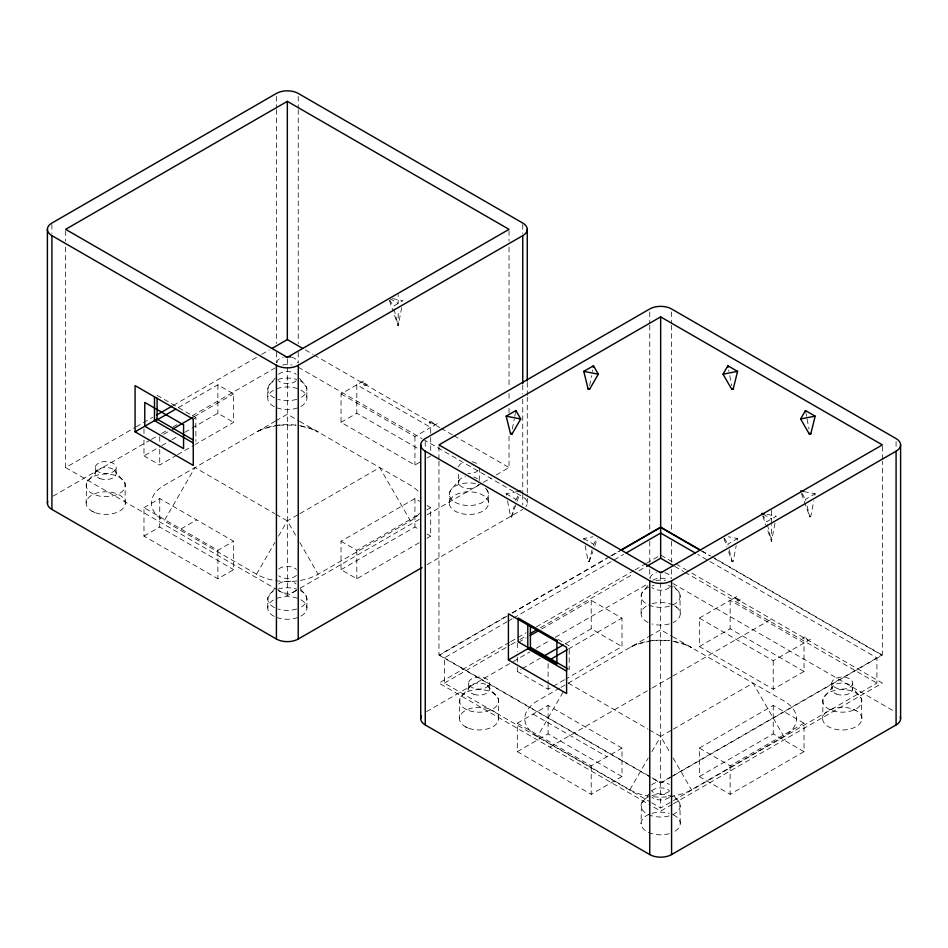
<?xml version="1.0" encoding="UTF-8"?>
<svg xmlns="http://www.w3.org/2000/svg" width="948" height="948" viewBox="0 0 948 948"><rect width="100%" height="100%" fill="white"/><g stroke="black" fill="none" stroke-linecap="round" stroke-linejoin="round"><path stroke-width="0.71" stroke-dasharray="4.74 3.56" d="M125.326 503.578L124.958 483.136L114.198 469.983L116.059 472.59L116.189 467.565A10.452 6.032 0 0 0 100.512 462.34A10.452 6.032 0 0 0 100.512 472.779A10.452 6.032 0 0 0 116.189 467.565M306.927 607.952L306.927 599.065L305.825 595.332L299.402 587.76M498.648 719.117L498.293 698.676L487.533 685.523L489.393 688.13L489.524 683.105A10.452 6.032 0 0 0 473.846 677.879A10.452 6.032 0 0 0 473.846 688.331A10.452 6.032 0 0 0 489.524 683.105M527.266 503.115L527.266 494.287M527.266 492.806L527.266 397.141M680.249 823.22L679.882 803.489L673.495 795.254M680.249 613.557L679.882 593.815L673.139 585.177M861.862 718.75A19.6 11.317 0 0 0 832.593 708.808A19.6 11.317 0 0 0 832.332 728.42A19.6 11.317 0 0 0 861.862 718.75L861.471 698.664L852.193 687.205L852.584 690.014L852.714 683.105A10.452 6.032 0 0 0 837.037 677.879A10.452 6.032 0 0 0 837.037 688.331A10.452 6.032 0 0 0 852.714 683.105M479.273 480.494L479.38 467.565M449.328 503.104L449.459 492.96L451.272 489.322L458.986 480.553L458.607 483.361L458.524 473.313M267.739 607.964L267.976 597.299L275.074 587.95M401.679 307.626L398.184 325.816L393.562 312.485M512.335 428.994L514.243 419.063M514.788 416.231L515.333 413.399M589.644 385.611L591.552 375.692M592.37 371.438L592.642 370.028M728.538 551.677L732.235 561.797L733.207 561.24L736.205 545.645M737.295 539.981L737.568 538.559L728.313 536.781M775.014 523.166L771.506 541.355L766.896 528.024M801.522 493.624L809.817 517.004L810.789 516.447L813.787 500.852M814.877 495.188L815.15 493.766L803.252 491.479M507.547 500.852L510.545 516.447L511.517 517.004L514.243 505.983M515.605 500.473L519.338 493.363M585.129 545.645L588.127 561.24L589.099 561.797L592.097 549.674M593.187 545.254L596.92 538.156M511.517 517.004L519.8 493.624M589.099 561.797L592.796 551.677M594.633 546.368L597.394 538.405M419.62 513.164A43.549 25.146 0 0 1 410.496 520.89L318.125 574.215A43.549 25.146 0 0 1 256.541 574.215L164.17 520.89L194.968 467.565L274.683 513.579M256.541 574.215L274.873 542.481M278.534 536.13L287.339 520.89L298.727 514.314M672.511 636.606L783.83 700.88A43.549 25.146 0 0 1 783.83 736.43L691.459 789.767A43.549 25.146 0 0 1 629.875 789.767L537.504 736.43L563.894 690.713M629.875 789.767L648.207 758.021M651.869 751.669L660.661 736.43L672.049 729.853M275.264 378.086L268.841 385.646L267.739 389.379L267.739 398.279M647.84 585.58L641.452 593.827L641.073 614.091M650.067 792.694L641.44 803.513L641.073 823.753M65.637 247.096L65.637 467.565L134.841 427.607M136.121 426.873L152.782 417.25M173.283 405.412L260.427 355.097M261.707 354.362L269.398 349.919M178.378 407.593L217.874 384.793L233.635 393.894L233.635 422.334L195.418 444.399M53.195 496.077L150.139 440.109M151.419 439.374L156.515 436.424M161.622 433.485L167.997 429.8M173.105 426.849L176.932 424.645M192.231 415.805L275.145 367.931M163.566 434.35L168.661 431.411M194.139 416.693L233.635 393.894M193.262 419.217L195.881 417.701L195.881 441.507M143.978 440.251L143.978 455.893L160.532 446.33M161.812 445.596L170.735 440.453M172.003 439.718L178.378 436.033M184.742 432.359L217.874 413.233L233.635 422.334M143.978 455.893L159.738 465.006L176.304 455.443M177.572 454.696L194.139 445.133M275.489 421.066L164.17 485.34A43.549 25.146 0 0 0 164.17 520.89M275.951 420.805L287.339 414.229L299.177 421.066M143.978 507.666L159.738 498.565L233.635 541.225L233.635 569.665L217.874 578.778L143.978 536.106L143.978 507.666L217.874 550.326L233.635 541.225M419.786 462.197L414.928 465.006L341.031 422.334L341.031 393.894L356.804 384.793L430.7 427.453L430.7 435.985M359.221 383.395L363.653 380.835M143.978 536.106L159.738 527.005L233.635 569.665M341.031 422.334L356.804 413.233L419.229 449.281M181.104 528.889L196.497 520.002M341.031 393.894L414.928 436.554L430.7 427.453M433.118 426.055L437.549 423.495M299.995 513.579L379.71 467.565L410.496 520.89M427.062 458.002L430.7 455.893M419.229 542.73L356.804 578.778L341.031 569.665L341.031 541.225L414.928 498.565L419.786 501.362M341.031 541.225L356.804 550.326L419.229 514.29M426.873 509.87L430.7 507.666L430.7 536.106L426.873 538.31M278.368 590.379L287.339 595.557L298.869 588.898M300.149 588.151L419.324 519.35M427.015 514.906L482.117 483.101M483.397 482.354L491.088 477.922M496.219 474.96L509.029 467.565L509.029 435.014M341.031 569.665L414.928 527.005L419.786 529.802M427.086 564.653L522.751 509.408M438.971 461.166L438.971 655.104L506.884 615.892M512.015 612.929L609.41 556.701M610.69 555.966L619.66 550.788M507.299 615.999L439.552 655.104L660.661 782.764L669.62 777.585M512.406 613.048L606.981 558.443M612.1 555.492L619.767 551.061M507.109 621.698L444.399 657.9L444.399 683.105L650.423 802.044M508.389 620.964L512.228 618.748M513.508 618.013L623.559 554.473M509.455 642.412L438.971 683.105L650.411 805.172M510.735 641.666L526.116 632.79M536.367 626.877L633.75 570.649M635.042 569.902L645.292 563.989M646.572 563.242L660.661 555.101L674.763 563.242M444.399 683.105L509.669 645.422M510.948 644.687L518.627 640.244M519.907 639.509L526.306 635.812M540.372 627.695L633.797 573.753M638.916 570.803L645.304 567.105M518.58 642.258L526.223 637.85M541.509 629.022L591.197 600.333L621.995 618.108L621.995 646.548L565.932 678.922M426.529 711.616L511.991 662.273M513.271 661.538L529.849 651.963M536.224 648.278L550.255 640.184M555.362 637.234L648.479 583.47M728.147 545.254L727.874 544.152L737.568 538.559M805.729 500.473L805.456 499.359L815.15 493.766M517.3 667.167L517.3 671.433L521.127 669.229M522.395 668.494L540.241 658.196M565.719 643.491L591.197 628.773L621.995 646.548M568.48 649.001L621.995 618.108M517.3 671.433L548.098 689.22L551.914 687.004M553.194 686.269L564.653 679.657M559.676 688.082L537.504 700.88A43.549 25.146 0 0 0 537.504 736.43M560.908 687.371L648.349 636.878M648.823 636.606L660.661 629.768L672.049 636.345M517.3 723.206L548.098 705.43L621.995 748.091L621.995 776.53L591.197 794.317L517.3 751.645L517.3 723.206L591.197 765.865L621.995 748.091M699.34 618.108L730.126 600.333L804.023 642.993L804.023 671.433L773.236 689.22L699.34 646.548L699.34 618.108L773.236 660.768L804.023 642.993M732.555 598.935L736.987 596.375M517.3 751.645L548.098 733.87L621.995 776.53M699.34 646.548L730.126 628.773L804.023 671.433M549.816 747.095L651.051 688.651M652.331 687.904L671.563 676.813M672.843 676.066L771.506 619.103M806.452 641.595L810.884 639.035M673.317 729.13L753.032 683.105L783.83 736.43M699.34 748.091L773.236 705.43L804.023 723.206L804.023 751.645L730.126 794.317L699.34 776.53L699.34 748.091L730.126 765.865L804.023 723.206M670.888 776.862L881.782 655.104L714.342 558.443M672.203 776.436L660.661 783.095L651.691 777.917M673.483 775.701L882.363 655.104L882.363 461.166M699.34 776.53L773.236 733.87L804.023 751.645M651.703 802.79L660.661 807.957L672.179 801.309M673.459 800.574L876.924 683.105L876.924 657.9L697.775 554.473M672.203 804.437L660.661 811.097L651.691 805.919M673.483 803.691L882.363 683.105L687.573 570.649M506.445 495.188L506.173 493.766L518.082 491.479M510.545 516.447L511.991 516.162M584.039 539.981L583.767 538.559L593.021 536.781M588.127 561.24L589.585 560.955M277.48 425.368L263.141 428.875L256.541 432.004A43.549 25.146 0 0 1 318.125 432.004L311.525 428.875L299.912 425.842M650.814 640.907L636.475 644.415L629.875 647.543A43.549 25.146 0 0 1 691.459 647.543L684.859 644.415L673.246 641.381M278.842 425.131L295.835 425.131M652.165 640.67L669.158 640.67M392.448 298.584L403.03 300.623L393.337 306.216L389.865 300.22M809.331 516.162L810.789 516.447M767.098 514.385L776.365 516.162L766.659 521.755L763.199 515.759M731.749 560.955L733.207 561.24M389.699 298.525L398.184 303.419L398.184 294.781M763.022 514.065L771.506 518.959M701.674 550.788L710.645 555.966M711.924 556.701L882.363 655.104M701.567 551.061L709.234 555.492M305.28 349.919L312.959 354.362M314.25 355.097L439.825 427.607M441.116 428.342L452.646 435.002M453.926 435.748L509.029 467.565M676.043 563.989L686.293 569.902M674.739 566.371L683.698 571.537M684.977 572.284L876.924 683.105M298.241 367.196L421.979 438.64M423.258 439.374L522.751 496.811A15.429 8.911 0 0 1 525.998 506.647M672.855 583.47L894.805 711.616M506.173 493.766L515.878 499.359M583.767 538.559L593.46 544.152M299.651 421.339L410.496 485.34A43.549 25.146 0 0 1 419.62 493.055M427.062 505.568L430.7 507.666M427.062 534.008L430.7 536.106M157.095 395.304L195.881 417.701M557.957 639.343L569.215 645.849L569.215 669.644M275.951 514.314L287.339 520.89L296.132 536.13M568.29 683.105L648.005 729.13M649.273 729.853L660.661 736.43L669.466 751.669M438.971 655.104L650.411 777.182M533.072 714.105L606.969 756.765M65.637 467.565L277.089 589.632M299.592 378.264L306.69 387.614L306.927 398.267M801.996 493.363L805.456 499.359M724.402 538.156L727.874 544.152M673.127 758.021L691.459 789.767M299.793 542.481L318.125 574.215M486.585 489.322L488.398 492.96L488.528 503.115A19.6 11.317 0 0 1 459.128 512.915A19.6 11.317 0 0 1 459.128 493.316A19.6 11.317 0 0 1 488.528 503.115M762.737 516.032L766.434 526.697M723.94 538.405L726.701 546.368M389.403 300.492L393.1 311.157M807.092 505.983L809.817 517.004M767.359 524.564L771.506 541.355L771.506 524.564M729.237 549.674L732.235 561.797M394.024 309.024L398.184 325.816L398.184 310.423M806.001 413.399L806.547 416.231M807.092 419.063L809 428.994M728.692 370.028L728.965 371.438M729.782 375.692L731.69 385.611M468.62 683.105L468.75 688.13L470.623 685.523L459.863 698.652L459.484 718.56M95.286 467.565L95.416 472.59L97.288 469.983L86.529 483.113L86.15 503.021M831.811 683.105L831.941 690.014L832.32 687.205L823.042 698.64L822.674 718.193M896.085 441.543L896.085 447.468M882.363 446.366L882.363 459.685M773.236 660.768L773.236 689.22M773.236 705.43L773.236 733.87M771.506 510.32L771.506 523.166M730.126 600.333L730.126 628.773M730.126 765.865L730.126 794.317M671.575 311.928L671.575 323.766M671.575 325.247L671.575 530.939M671.575 541.308L671.575 562.022M671.575 569.416L671.575 578.304M660.661 574.358L660.661 807.957M649.759 311.928L649.759 323.766M649.759 325.247L649.759 530.939M649.759 541.308L649.759 562.022M649.759 569.416L649.759 578.304M591.197 600.333L591.197 628.773M591.197 765.865L591.197 794.317M548.098 663.612L548.098 683.532M548.098 684.954L548.098 689.22M548.098 705.43L548.098 733.87M527.266 382.423L527.266 395.671M522.751 224.522L522.751 233.409M522.751 385.113L522.751 393.989M522.751 399.144L522.751 493.861M522.751 494.619L522.751 504.976M517.3 642.993L517.3 651.525M517.3 657.213L517.3 665.745M509.029 230.826L509.029 241.183M509.029 247.096L509.029 387.661M509.029 393.586L509.029 400.98M509.029 408.375L509.029 412.818M438.971 446.366L438.971 459.685M430.7 437.407L430.7 454.471M425.249 441.543L425.249 447.468M414.928 436.554L414.928 465.006M414.928 498.565L414.928 527.005M356.804 384.793L356.804 413.233M356.804 550.326L356.804 578.778M298.241 96.388L298.241 108.226M298.241 109.707L298.241 343.52M298.241 352.395L298.241 362.764M287.339 358.818L287.339 595.557M276.425 96.388L276.425 108.226M276.425 109.707L276.425 343.52M276.425 352.395L276.425 362.764M217.874 384.793L217.874 413.233M217.874 550.326L217.874 578.778M159.738 436.554L159.738 443.664M159.738 449.352L159.738 465.006M159.738 498.565L159.738 527.005M143.978 428.875L143.978 434.563M65.637 230.826L65.637 241.183M51.915 224.522L51.915 233.409M282.658 365.004A15.429 8.911 0 0 1 292.02 365.004M485.412 488.113A19.6 11.317 0 0 1 473.182 505.272A19.6 11.317 0 0 1 449.506 492.711A19.6 11.317 0 0 1 478.088 484.227M478.716 484.535A10.452 6.032 0 0 1 461.463 486.644A10.452 6.032 0 0 1 465.48 476.726M473.81 477.081A10.452 6.032 0 0 1 477.294 478.811M478.065 470.492A10.452 6.032 0 0 1 467.85 473.562M458.536 466.937A10.452 6.032 0 0 1 463.856 462.28M472.092 461.806A10.452 6.032 0 0 1 478.065 464.627M296.475 575.329A10.452 6.032 0 0 1 278.724 575.815M278.724 568.978A10.452 6.032 0 0 1 296.475 569.475M296.132 590.521A10.452 6.032 0 0 1 278.487 590.474M278.487 584.051A10.452 6.032 0 0 1 296.132 584.004M300.172 590.521A19.6 11.317 0 0 1 300.172 607.621M296.724 608.995A19.6 11.317 0 0 1 277.942 608.995M274.505 607.621A19.6 11.317 0 0 1 274.505 590.521M277.942 589.135A19.6 11.317 0 0 1 296.724 589.135M276.887 362.717A10.452 6.032 0 0 1 283.179 357.183M291.486 357.183A10.452 6.032 0 0 1 297.791 362.717M296.179 380.788A10.452 6.032 0 0 1 278.546 380.847M278.546 374.318A10.452 6.032 0 0 1 296.179 374.365M300.172 380.835A19.6 11.317 0 0 1 300.172 397.935M296.724 399.309A19.6 11.317 0 0 1 277.942 399.309M274.505 397.935A19.6 11.317 0 0 1 274.505 380.835M277.942 379.449A19.6 11.317 0 0 1 296.724 379.449M94.859 512.524A19.718 11.376 0 0 1 91.885 511.114M655.98 580.543A15.429 8.911 0 0 1 665.342 580.543M468.194 728.064A19.718 11.376 0 0 1 465.219 726.654M673.341 814.865A19.6 11.317 0 0 1 673.329 832.143M669.264 833.671A19.6 11.317 0 0 1 646.809 831.503A19.718 11.376 0 0 1 644.367 829.773A19.564 11.293 0 0 1 646.157 815.896A19.6 11.317 0 0 1 648.278 814.723M651.94 813.36A19.6 11.317 0 0 1 669.288 813.337M669.276 791.355A10.452 6.032 0 0 1 651.525 790.869M651.525 785.015A10.452 6.032 0 0 1 669.276 784.517M651.833 795.621A19.6 11.317 0 0 1 680.261 805.527A19.6 11.317 0 0 1 652.449 815.991A19.6 11.317 0 0 1 648.219 796.972M669.454 797.173A10.452 6.032 0 0 1 651.821 797.126M651.821 790.703A10.452 6.032 0 0 1 669.454 790.656M652.117 603.663A19.564 11.293 0 0 1 677.18 607.727A19.564 11.293 0 0 1 673.056 622.563M669.407 623.926A19.564 11.293 0 0 1 652.094 623.962M648.053 622.433A19.564 11.293 0 0 1 648.065 605.179M674.526 605.808A19.718 11.376 0 0 1 676.967 607.538M650.21 578.256A10.452 6.032 0 0 1 656.514 572.722M664.821 572.722A10.452 6.032 0 0 1 671.113 578.256M853.141 709.246A19.718 11.376 0 0 1 856.115 710.656M668.162 585.58A19.6 11.317 0 0 1 673.104 604.777M669.489 606.139A19.6 11.317 0 0 1 642.661 600.499A19.6 11.317 0 0 1 654.049 585.39M669.513 587.44A10.452 6.032 0 0 1 651.869 587.487M652.769 580.283A10.452 6.032 0 0 1 668.589 580.294M367.291 384.331L364.873 385.729L361.235 382.234L367.291 384.331M431.494 421.398L429.065 422.796L435.132 424.894L431.494 421.398M740.625 599.871L738.196 601.269L734.558 597.773L740.625 599.871M804.828 636.938L802.399 638.336L808.466 640.433L804.828 636.938M276.721 617.468A19.6 11.317 0 0 0 306.903 608.509A19.6 11.317 0 0 0 278.38 597.892A19.6 11.317 0 0 0 276.721 617.468M276.721 407.782A19.6 11.317 0 0 0 306.903 398.824A19.6 11.317 0 0 0 278.38 388.206A19.6 11.317 0 0 0 276.721 407.782M99.884 478.527A10.452 6.032 0 0 0 116.166 473.964A10.452 6.032 0 0 0 101.175 468.111A10.452 6.032 0 0 0 99.884 478.527M95.665 512.821A19.6 11.317 0 0 0 125.337 503.293A19.6 11.317 0 0 0 96.21 493.221A19.6 11.317 0 0 0 95.665 512.821M95.926 495.129A19.6 11.317 0 0 0 125.337 485.352A19.6 11.317 0 0 0 95.973 475.529A19.6 11.317 0 0 0 95.926 495.129M473.846 694.303A10.452 6.032 0 0 0 489.524 689.077A10.452 6.032 0 0 0 473.846 683.852A10.452 6.032 0 0 0 473.846 694.303M468.999 728.36A19.6 11.317 0 0 0 498.672 718.833A19.6 11.317 0 0 0 469.533 708.76A19.6 11.317 0 0 0 468.999 728.36M469.248 710.668A19.6 11.317 0 0 0 498.672 700.892A19.6 11.317 0 0 0 469.296 691.068A19.6 11.317 0 0 0 469.248 710.668M832.463 710.668A19.6 11.317 0 0 0 861.851 700.88A19.6 11.317 0 0 0 832.463 691.08A19.6 11.317 0 0 0 832.463 710.668M836.397 694.066A10.452 6.032 0 0 0 852.679 689.504A10.452 6.032 0 0 0 837.688 683.65A10.452 6.032 0 0 0 836.397 694.066"/><path stroke-width="1.42" d="M47.4 503.115L47.4 229.345M420.734 444.885L420.734 718.655M900.6 718.655L900.6 444.885M515.605 411.977L515.878 410.567L506.173 416.16L510.545 433.805L511.991 434.077L520.725 418.969L515.878 410.567M593.187 367.184L593.46 365.774L583.767 371.367L588.127 389.012L589.585 389.284L598.307 374.176L593.46 365.774M733.207 389.012L737.568 371.367L727.874 365.774L723.028 374.176L731.749 389.284L733.207 389.012L732.235 388.443L731.749 389.284M810.789 433.805L815.15 416.16L805.456 410.567L800.61 418.969L809.331 434.077L810.789 433.805L809.817 433.236L809.331 434.077M287.339 101.353L65.637 229.345L287.339 357.337L509.029 229.345L287.339 101.353L287.339 339.562L271.958 348.449M156.621 415.034L172.003 406.147M135.078 431.814L193.262 465.409L193.262 419.217L135.078 385.623L135.078 431.814L157.095 419.111L193.38 440.062M156.716 420.094L175.83 409.062M172.477 429.195L192.871 417.428M51.915 235.649L276.425 365.264A15.429 8.911 0 0 0 298.241 365.264L522.751 235.649A15.429 8.911 0 0 0 522.751 223.053L298.241 93.425A15.429 8.911 0 0 0 276.425 93.425L51.915 223.053A15.429 8.911 0 0 0 51.915 235.649L51.915 509.408L276.425 639.035A15.429 8.911 0 0 0 298.241 639.035L421.979 567.591M660.661 316.893L438.971 444.885L660.661 572.876L882.363 444.885L660.661 316.893L660.661 527.112L620.94 550.041M510.545 433.805L511.517 433.236L511.991 434.077M588.127 389.012L589.099 388.443L589.585 389.284M621.047 550.326L660.661 527.444L700.288 550.326M626.118 552.992L660.661 533.049L695.216 552.992M530.145 633.596L536.532 629.91M646.583 566.371L660.661 558.242L673.459 565.624M530.039 635.634L538.962 630.491M508.412 659.95L566.596 693.545L566.596 647.354L508.412 613.759L508.412 659.95L530.418 647.247L567.959 668.921M425.249 451.189L649.759 580.804A15.429 8.911 0 0 0 671.575 580.804L896.085 451.189A15.429 8.911 0 0 0 896.085 438.592L671.575 308.965A15.429 8.911 0 0 0 649.759 308.965L425.249 438.592A15.429 8.911 0 0 0 425.249 451.189L425.249 724.947L649.759 854.575A15.429 8.911 0 0 0 671.575 854.575L896.085 724.947A15.429 8.911 0 0 0 900.268 716.83M544.057 655.992L563.171 644.96M550.646 659.298L567.2 649.736M723.028 374.176L737.568 371.367M800.61 418.969L815.15 416.16M518.082 491.479L520.725 490.969M583.767 371.367L598.307 374.176M506.173 416.16L520.725 418.969M800.61 490.969L803.252 491.479M761.813 513.366L764.455 513.875M660.661 527.112L700.394 550.041M287.339 339.562L302.708 348.449M193.262 443.012L154.477 420.616L154.477 396.821M566.596 671.148L527.799 648.752L527.799 624.957M805.456 410.567L805.729 411.977M727.874 365.774L728.147 367.184M896.085 451.189L896.085 724.947M671.575 580.804L671.575 854.575M660.661 527.444L660.661 558.242M649.759 580.804L649.759 854.575M530.418 626.249L530.418 647.247M527.266 229.345L527.266 380.954M522.751 235.649L522.751 383.632M298.241 365.264L298.241 639.035M276.425 365.264L276.425 639.035M157.095 398.113L157.095 419.111M51.915 509.408A15.429 8.911 0 0 1 47.732 501.291M285.194 356.815A10.452 6.032 0 0 1 290.503 356.969M425.249 724.947A15.429 8.911 0 0 1 421.457 715.953M659.583 572.26A10.452 6.032 0 0 1 661.74 572.26M183.568 424.822L144.771 402.426L144.771 426.221L183.568 448.617L183.568 424.822M556.903 640.362L518.106 617.966L518.106 641.76L556.903 664.157L556.903 640.362"/></g></svg>
